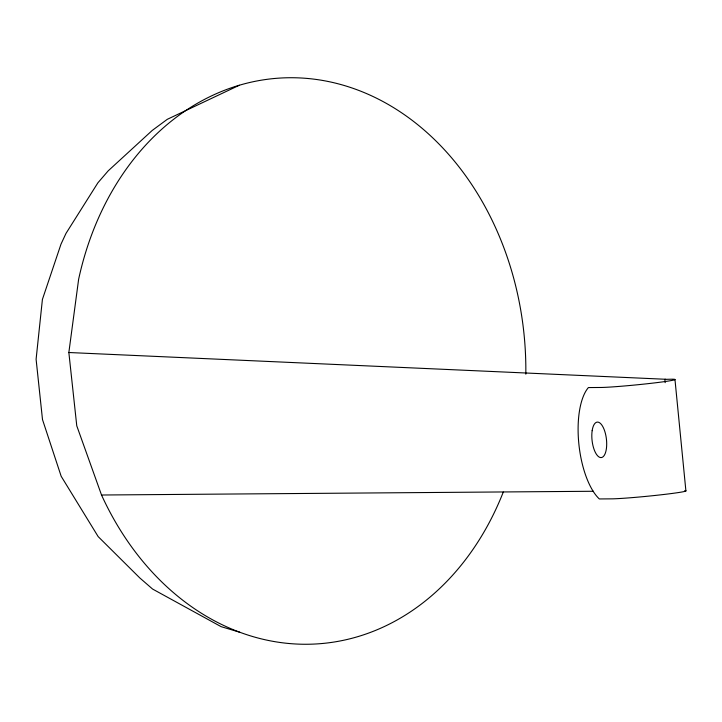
<?xml version="1.0" encoding="UTF-8"?>
<svg xmlns="http://www.w3.org/2000/svg" width="722" height="722" viewBox="0 0 722 722"><rect width="100%" height="100%" fill="white"/><g stroke="black" fill="none" stroke-linecap="round" stroke-linejoin="round"><path stroke-width="1.08" d="M503.279 492.07A283.529 227.132 85.9 0 1 306.958 644.259A283.529 227.132 85.9 0 1 101.522 495.012L76.767 425.818L68.852 352.517L78.626 279.297A283.529 227.132 85.9 0 1 329.638 81.794A283.529 227.132 85.9 0 1 525.824 374.177M239.307 85.259L167.287 119.32L152.225 130.447L108.201 170.843L97.876 182.837L65.982 233.423L60.991 244.171L42.408 299.44L36.1 359.267L42.499 419.581L61.171 476.276L98.156 536.59L139.806 577.943L152.586 589.053L221.122 626.66L239.74 632.228M684.745 490.617A39.349 1.57 -5.6 0 1 661.081 494.796A39.349 1.57 -5.6 0 1 612.491 498.848L599.323 498.947A60.81 24.557 83.4 0 1 578.8 443.371A60.81 24.557 83.4 0 1 588.394 387.57L601.552 387.47A39.349 1.57 -5.6 0 0 654.782 382.877A39.349 1.57 -5.6 0 0 670.079 379.23L664.818 379.357L665.197 382.669M101.522 495.012L593.358 491.267M68.852 352.517L665.585 379.267M674.971 379.546L685.9 490.915M592.166 430.655A17.842 7.202 83.4 0 0 600.821 457.586A17.842 7.202 83.4 0 0 604.774 431.287A17.842 7.202 83.4 0 0 592.166 430.655"/></g></svg>
